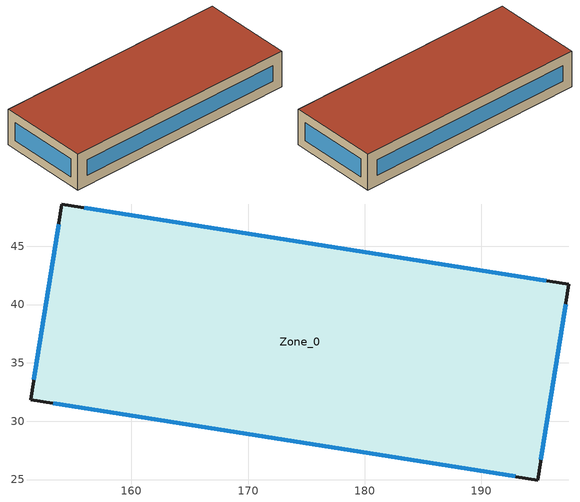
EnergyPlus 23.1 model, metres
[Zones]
Zone_0
 floor ground (Zone_0:f4UnderGroundSlabCF): 154.03,48.62 197.49,41.75 194.84,24.96 151.37,31.83 z0
 wall outside (90.1-2019 Nonresidential CZ 0 Exterior Wall (Mass)): 154.03,48.62 151.37,31.83 194.84,24.96 197.49,41.75 154.03,48.62 z0:7
 window (90.1-2019 Nonresidential CZ 0 Glazing (Operable)): 153.76,46.91 151.65,33.55 / 195.11,26.68 197.22,40.04 z1.74:5.26; 153.31,31.53 192.9,25.27 / 195.55,42.06 155.97,48.32 z1.96:5.04
 roof outside (90.1-2019 Nonresidential CZ 0 Exterior Roof (Mass)): 154.03,48.62 151.37,31.83 194.84,24.96 197.49,41.75 z7
[Site:GroundTemperature:BuildingSurface]
18, 18, 18, 18, 18, 18, 18, 18, 18, 18, 18, 18
[Site:GroundReflectance]
0.2, 0.2, 0.2, 0.2, 0.2, 0.2, 0.2, 0.2, 0.2, 0.2, 0.2, 0.2
[Site:GroundReflectance:SnowModifier]
1, 1
[Site:WeatherStation]
Wind Sensor Height Above Ground {m}=10; Wind Speed Profile Exponent=0.22; Wind Speed Profile Boundary Layer Thickness {m}=370; Air Temperature Sensor Height Above Ground {m}=1.5
[SizingPeriod:WeatherFileConditionType] Use Weather File Daylight Saving Period=No; Use Weather File Rain and Snow Indicators=No
Name | Period Selection | Day Type
Extreme Summer Weather Period for Design | SummerExtreme | SummerDesignDay
Extreme Winter Weather Period for Design | WinterExtreme | WinterDesignDay
[Building]
Building: North Axis {deg}=0; Terrain=Suburbs; Loads Convergence Tolerance Value=0.04; Temperature Convergence Tolerance Value {deltaC}=0.25; Solar Distribution=FullExterior; Maximum Number of Warmup Days=25; Minimum Number of Warmup Days=6
[Construction]
90.1-2019 Nonresidential CZ 0 Exterior Wall (Mass): Stucco_0.025_90.1-2019 Nonresidential CZ 0 Exterior Wall (Mass), Concrete_0.203_90.1-2019 Nonresidential CZ 0 Exterior Wall (Mass), Mineral Wool_0.006340168156952033_90.1-2019 Nonresidential CZ 0 Exterior Wall (Mass), Plaster_0.013_90.1-2019 Nonresidential CZ 0 Exterior Wall (Mass)
90.1-2019 Nonresidential CZ 0 Exterior Roof (Mass): Vaporpermeable Felt_0.003_90.1-2019 Nonresidential CZ 0 Exterior Roof (Mass), XPS Board_0.14713995500631277_90.1-2019 Nonresidential CZ 0 Exterior Roof (Mass), Concrete_0.203_90.1-2019 Nonresidential CZ 0 Exterior Roof (Mass), Acoustic Tile_0.005_90.1-2019 Nonresidential CZ 0 Exterior Roof (Mass)
90.1-2019 Nonresidential CZ 0 Glazing (Operable): 90.1-2019 Nonresidential CZ 0 Glazing (Operable)Window
[Material]
Stucco_0.025_90.1-2019 Nonresidential CZ 0 Exterior Wall (Mass): Roughness=Smooth; @90.1-2019 Nonresidential CZ 0 Exterior Wall (Mass):Stucco-Thickness@ [m]=0.025; @90.1-2019 Nonresidential CZ 0 Exterior Wall (Mass):Stucco-Conductivity@ [W/m-K]=0.72; @90.1-2019 Nonresidential CZ 0 Exterior Wall (Mass):Stucco-Density@ [kg/m3]=1856; @90.1-2019 Nonresidential CZ 0 Exterior Wall (Mass):Stucco-SpecificHeat@ [J/kg-K]=840; @90.1-2019 Nonresidential CZ 0 Exterior Wall (Mass):Stucco-ThermalEmittance@=0.9; @90.1-2019 Nonresidential CZ 0 Exterior Wall (Mass):Stucco-SolarAbsorptance@=0.7; @90.1-2019 Nonresidential CZ 0 Exterior Wall (Mass):Stucco-VisibleAbsorptance@=0.7
Concrete_0.203_90.1-2019 Nonresidential CZ 0 Exterior Wall (Mass): Roughness=Rough; @90.1-2019 Nonresidential CZ 0 Exterior Wall (Mass):Concrete-Thickness@ [m]=0.203; @90.1-2019 Nonresidential CZ 0 Exterior Wall (Mass):Concrete-Conductivity@ [W/m-K]=2; @90.1-2019 Nonresidential CZ 0 Exterior Wall (Mass):Concrete-Density@ [kg/m3]=2400; @90.1-2019 Nonresidential CZ 0 Exterior Wall (Mass):Concrete-SpecificHeat@ [J/kg-K]=950; @90.1-2019 Nonresidential CZ 0 Exterior Wall (Mass):Concrete-ThermalEmittance@=0.9; @90.1-2019 Nonresidential CZ 0 Exterior Wall (Mass):Concrete-SolarAbsorptance@=0.7; @90.1-2019 Nonresidential CZ 0 Exterior Wall (Mass):Concrete-VisibleAbsorptance@=0.7
Mineral Wool_0.006340168156952033_90.1-2019 Nonresidential CZ 0 Exterior Wall (Mass): Roughness=Rough; @90.1-2019 Nonresidential CZ 0 Exterior Wall (Mass):Mineral Wool-Thickness@ [m]=0.00634017; @90.1-2019 Nonresidential CZ 0 Exterior Wall (Mass):Mineral Wool-Conductivity@ [W/m-K]=0.041; @90.1-2019 Nonresidential CZ 0 Exterior Wall (Mass):Mineral Wool-Density@ [kg/m3]=155; @90.1-2019 Nonresidential CZ 0 Exterior Wall (Mass):Mineral Wool-SpecificHeat@ [J/kg-K]=1130; @90.1-2019 Nonresidential CZ 0 Exterior Wall (Mass):Mineral Wool-ThermalEmittance@=0.9; @90.1-2019 Nonresidential CZ 0 Exterior Wall (Mass):Mineral Wool-SolarAbsorptance@=0.7; @90.1-2019 Nonresidential CZ 0 Exterior Wall (Mass):Mineral Wool-VisibleAbsorptance@=0.7
Plaster_0.013_90.1-2019 Nonresidential CZ 0 Exterior Wall (Mass): Roughness=Rough; @90.1-2019 Nonresidential CZ 0 Exterior Wall (Mass):Plaster-Thickness@ [m]=0.013; @90.1-2019 Nonresidential CZ 0 Exterior Wall (Mass):Plaster-Conductivity@ [W/m-K]=1; @90.1-2019 Nonresidential CZ 0 Exterior Wall (Mass):Plaster-Density@ [kg/m3]=2000; @90.1-2019 Nonresidential CZ 0 Exterior Wall (Mass):Plaster-SpecificHeat@ [J/kg-K]=1130; @90.1-2019 Nonresidential CZ 0 Exterior Wall (Mass):Plaster-ThermalEmittance@=0.9; @90.1-2019 Nonresidential CZ 0 Exterior Wall (Mass):Plaster-SolarAbsorptance@=0.7; @90.1-2019 Nonresidential CZ 0 Exterior Wall (Mass):Plaster-VisibleAbsorptance@=0.7
Vaporpermeable Felt_0.003_90.1-2019 Nonresidential CZ 0 Exterior Roof (Mass): Roughness=Rough; @90.1-2019 Nonresidential CZ 0 Exterior Roof (Mass):Vaporpermeable Felt-Thickness@ [m]=0.003; @90.1-2019 Nonresidential CZ 0 Exterior Roof (Mass):Vaporpermeable Felt-Conductivity@ [W/m-K]=0.909091; @90.1-2019 Nonresidential CZ 0 Exterior Roof (Mass):Vaporpermeable Felt-Density@ [kg/m3]=0.5; @90.1-2019 Nonresidential CZ 0 Exterior Roof (Mass):Vaporpermeable Felt-SpecificHeat@ [J/kg-K]=1800; @90.1-2019 Nonresidential CZ 0 Exterior Roof (Mass):Vaporpermeable Felt-ThermalEmittance@=0.9; @90.1-2019 Nonresidential CZ 0 Exterior Roof (Mass):Vaporpermeable Felt-SolarAbsorptance@=0.7; @90.1-2019 Nonresidential CZ 0 Exterior Roof (Mass):Vaporpermeable Felt-VisibleAbsorptance@=0.7
XPS Board_0.14713995500631277_90.1-2019 Nonresidential CZ 0 Exterior Roof (Mass): Roughness=Rough; @90.1-2019 Nonresidential CZ 0 Exterior Roof (Mass):XPS Board-Thickness@ [m]=0.14714; @90.1-2019 Nonresidential CZ 0 Exterior Roof (Mass):XPS Board-Conductivity@ [W/m-K]=0.034; @90.1-2019 Nonresidential CZ 0 Exterior Roof (Mass):XPS Board-Density@ [kg/m3]=35; @90.1-2019 Nonresidential CZ 0 Exterior Roof (Mass):XPS Board-SpecificHeat@ [J/kg-K]=1400; @90.1-2019 Nonresidential CZ 0 Exterior Roof (Mass):XPS Board-ThermalEmittance@=0.9; @90.1-2019 Nonresidential CZ 0 Exterior Roof (Mass):XPS Board-SolarAbsorptance@=0.7; @90.1-2019 Nonresidential CZ 0 Exterior Roof (Mass):XPS Board-VisibleAbsorptance@=0.7
Concrete_0.203_90.1-2019 Nonresidential CZ 0 Exterior Roof (Mass): Roughness=Rough; @90.1-2019 Nonresidential CZ 0 Exterior Roof (Mass):Concrete-Thickness@ [m]=0.203; @90.1-2019 Nonresidential CZ 0 Exterior Roof (Mass):Concrete-Conductivity@ [W/m-K]=2; @90.1-2019 Nonresidential CZ 0 Exterior Roof (Mass):Concrete-Density@ [kg/m3]=2400; @90.1-2019 Nonresidential CZ 0 Exterior Roof (Mass):Concrete-SpecificHeat@ [J/kg-K]=950; @90.1-2019 Nonresidential CZ 0 Exterior Roof (Mass):Concrete-ThermalEmittance@=0.9; @90.1-2019 Nonresidential CZ 0 Exterior Roof (Mass):Concrete-SolarAbsorptance@=0.7; @90.1-2019 Nonresidential CZ 0 Exterior Roof (Mass):Concrete-VisibleAbsorptance@=0.7
Acoustic Tile_0.005_90.1-2019 Nonresidential CZ 0 Exterior Roof (Mass): Roughness=MediumSmooth; @90.1-2019 Nonresidential CZ 0 Exterior Roof (Mass):Acoustic Tile-Thickness@ [m]=0.005; @90.1-2019 Nonresidential CZ 0 Exterior Roof (Mass):Acoustic Tile-Conductivity@ [W/m-K]=0.06; @90.1-2019 Nonresidential CZ 0 Exterior Roof (Mass):Acoustic Tile-Density@ [kg/m3]=368; @90.1-2019 Nonresidential CZ 0 Exterior Roof (Mass):Acoustic Tile-SpecificHeat@ [J/kg-K]=590; @90.1-2019 Nonresidential CZ 0 Exterior Roof (Mass):Acoustic Tile-ThermalEmittance@=0.9; @90.1-2019 Nonresidential CZ 0 Exterior Roof (Mass):Acoustic Tile-SolarAbsorptance@=0.7; @90.1-2019 Nonresidential CZ 0 Exterior Roof (Mass):Acoustic Tile-VisibleAbsorptance@=0.7
[WindowMaterial:SimpleGlazingSystem]
90.1-2019 Nonresidential CZ 0 Glazing (Operable)Window: @90.1-2019 Nonresidential CZ 0 Glazing (Operable)-UValue@=3.52052; @90.1-2019 Nonresidential CZ 0 Glazing (Operable)-SolarHeatGainCoefficient@=0.2; @90.1-2019 Nonresidential CZ 0 Glazing (Operable)-VisibleTransmittance@=0.22
[Construction:FfactorGroundFloor]
Zone_0:f4UnderGroundSlabCF: 0.73, 748, 122
[EnergyManagementSystem:Sensor] Output:Variable Index Key=Environment
Name | Output:Variable
OutdoorTemp | Site Outdoor Air Drybulb Temperature
OutdoorRelHumid | Site Outdoor Air Relative Humidity
[Zone]
Zone_0: Rotation [deg]=0; Type=1; Multiplier=1; Volume [m3]=5236; Area [m2]=748; Zone Inside Convection Algorithm=TARP; Zone Outside Convection Algorithm=DOE-2
[People]
People Zone_0: Zone or ZoneList=Zone_0; OccupancySchedule=NECB-A-Occupancy; Number of People Calculation Method=People/Area; PeopleDensity [person/m2]=0.125; Fraction Radiant=0.3; Sensible Heat Fraction=AUTOCALCULATE; Activity Level Schedule=Zone_0PeopleActivity; Carbon Dioxide Generation Rate [m3/s-W]=3.82e-08; Enable ASHRAE 55 Comfort Warnings=No; Mean Radiant Temperature Calculation Type=ZoneAveraged; Work Efficiency Schedule=Zone_0WorkEfficiency; Clothing Insulation Calculation Method=DynamicClothingModelASHRAE55; Air Velocity Schedule=AirSpeed 0; Thermal Comfort Model 1 Type=AdaptiveASH55
[ElectricEquipment]
Zone_0 Equipment: Zone or ZoneList=Zone_0; EquipmentAvailibilitySchedule=NECB-A-Electric-Equipment; Design Level Calculation Method=Watts/Area; EquipmentPowerDensity [W/m2]=5.002; Fraction Latent=0; Fraction Radiant=.2; Fraction Lost=0
[Lights]
Zone_0 General lighting: Zone or ZoneList=Zone_0; LightsAvailibilitySchedule=NECB-A-Lighting; Design Level Calculation Method=Watts/Area; LightingPowerDensity [W/m2]=7.8; Return Air Fraction=0; Fraction Radiant=.42; Fraction Visible=.18; Fraction Replaceable=1
[ZoneInfiltration:DesignFlowRate]
Zone_0Infiltration: Zone or ZoneList=Zone_0; Schedule=On; Design Flow Rate Calculation Method=Flow/ExteriorArea; Flow per Exterior Surface Area [m3/s-m2]=0.00056896; @Zone_0-InfiltrationConstantCoefficient@=1; @Zone_0-InfiltrationTemperatureCoefficient@=0; @Zone_0-InfiltrationWindVelocityCoefficient@=0; @Zone_0-InfiltrationWindVelocitySquaredCoefficient@=0
[Zone equipment]
Zone_0: Zone_0 Ideal Loads Air
[ZoneHVAC:IdealLoadsAirSystem]
Zone_0 Ideal Loads Air: Maximum Heating Supply Air Temperature {C}=35; Minimum Cooling Supply Air Temperature {C}=12; Maximum Heating Supply Air Humidity Ratio {kgWater/kgDryAir}=0.01; Minimum Cooling Supply Air Humidity Ratio {kgWater/kgDryAir}=0.008; Heating Limit=LimitFlowRateAndCapacity; MaximumHeatingAirFlowRate [m3/s]=Autosize; MaximumSensibleHeatingCapacity [W]=Autosize; Cooling Limit=LimitFlowRateAndCapacity; MaximumCoolingAirFlowRate [m3/s]=Autosize; MaximumTotalCoolingCapacity [W]=Autosize; HeatingAvailabilitySchedule=Off; CoolingAvailabilitySchedule=AllOn; Dehumidification Control Type=Humidistat; Humidification Control Type=Humidistat; Design Specification Outdoor Air Object=Zone_0MinFreshAir; Demand Controlled Ventilation Type=OccupancySchedule; Outdoor Air Economizer Type=NoEconomizer; Heat Recovery Type=None; SensibleHeatRecoveryEffectiveness=0.7; LatentHeatRecoveryEffectiveness=0.65
[Sizing:Zone]
Zone_0: Zone Cooling Design Supply Air Temperature Input Method=SupplyAirTemperature; Zone Cooling Design Supply Air Temperature {C}=12; Zone Heating Design Supply Air Temperature Input Method=SupplyAirTemperature; Zone Heating Design Supply Air Temperature {C}=35; Zone Cooling Design Supply Air Humidity Ratio {kgWater/kgDryAir}=0.009; Zone Heating Design Supply Air Humidity Ratio {kgWater/kgDryAir}=0.004; Design Specification Outdoor Air Object=Zone_0MinFreshAir; Zone Heating Sizing Factor=1.15; Zone Cooling Sizing Factor=1.15; Cooling Design Air Flow Method=DesignDay; Heating Design Air Flow Method=DesignDay
[ZoneControl:Thermostat]
Zone_0 Thermostat: Zone or ZoneList=Zone_0; Control Type Schedule=Zone_0_ZoneControlTypeSched; Control 1=Dual Setpoint - Zone Zone_0
[ThermostatSetpoint:DualSetpoint]
Dual Setpoint - Zone Zone_0: Heating Setpoint Temperature Schedule=Zone_0Heating_SP_Sch; Cooling Setpoint Temperature Schedule=Zone_0Cooling_SP_Sch
[DesignSpecification:OutdoorAir]
Zone_0MinFreshAir: Outdoor Air Method=Sum; @Zone_0-MinFreshAirPerson@ [m3/s-person]=0.01; @Zone_0-MinFreshAirArea@ [m3/s-m2]=0.001; MechVentSchedule=AllOn
[Schedule:Constant]
On; AllOn: 1
Off; AirSpeed 0: 0
Zone_0PeopleActivity: Any Number, 125.28
Zone_0WorkEfficiency: Any Number, 0
Zone_0Heating_SP_Sch: 24
Zone_0Cooling_SP_Sch: 26
Zone_0_ZoneControlTypeSched: 4
[Schedule:Day:Hourly]
98de71ae-98b6-41fe-a1b3-b9b9342848b0: Fraction, 0, 0, 0, 0, 0, 0, 0, 0, 0, 0, 0, 0, 0, 0, 0, 0, 0, 0, 0, 0, 0, 0, 0, 0
0640e9a3-2647-4210-926b-2e60614e7baf: Fraction, 0, 0, 0, 0, 0, 0, 0, 0.1, 0.7, 0.9, 0.9, 0.9, 0.5, 0.5, 0.9, 0.9, 0.9, 0.7, 0.3, 0.1, 0.1, 0.1, 0.1, 0
004988bd-1fdc-42e3-a10f-6123a62f3b35: Fraction, 0.05, 0.05, 0.05, 0.05, 0.05, 0.05, 0.05, 0.05, 0.05, 0.05, 0.05, 0.05, 0.05, 0.05, 0.05, 0.05, 0.05, 0.05, 0.05, 0.05, 0.05, 0.05, 0.05, 0.05
34158a8a-b92c-444f-83a0-d5dc2d4977ae: Fraction, 0.05, 0.05, 0.05, 0.05, 0.05, 0.05, 0.05, 0.3, 0.8, 0.9, 0.9, 0.9, 0.9, 0.9, 0.9, 0.9, 0.9, 0.8, 0.5, 0.3, 0.3, 0.1, 0.1, 0.05
f054a14b-d626-4e4f-a413-cd4db60326a4: Fraction, 0.2, 0.2, 0.2, 0.2, 0.2, 0.2, 0.2, 0.2, 0.2, 0.2, 0.2, 0.2, 0.2, 0.2, 0.2, 0.2, 0.2, 0.2, 0.2, 0.2, 0.2, 0.2, 0.2, 0.2
07a23ad4-dd92-456d-9ef4-25bf54302d3f: Fraction, 0.2, 0.2, 0.2, 0.2, 0.2, 0.2, 0.2, 0.3, 0.8, 0.9, 0.9, 0.9, 0.9, 0.9, 0.9, 0.9, 0.9, 0.9, 0.5, 0.3, 0.3, 0.2, 0.2, 0.2
[Schedule:Year]
NECB-A-Occupancy: Fraction, NECB-A-Occupancy_0, 1, 1, 1, 7, NECB-A-Occupancy_1, 1, 8, 1, 14, NECB-A-Occupancy_2, 1, 15, 1, 21, NECB-A-Occupancy_3, 1, 22, 1, 28, NECB-A-Occupancy_4, 1, 29, 2, 4, NECB-A-Occupancy_5, 2, 5, 2, 11, NECB-A-Occupancy_6, 2, 12, 2, 18, NECB-A-Occupancy_7, 2, 19, 2, 25, NECB-A-Occupancy_8, 2, 26, 3, 4, NECB-A-Occupancy_9, 3, 5, 3, 11, NECB-A-Occupancy_10, 3, 12, 3, 18, NECB-A-Occupancy_11, 3, 19, 3, 25, NECB-A-Occupancy_12, 3, 26, 4, 1, NECB-A-Occupancy_13, 4, 2, 4, 8, NECB-A-Occupancy_14, 4, 9, 4, 15, NECB-A-Occupancy_15, 4, 16, 4, 22, NECB-A-Occupancy_16, 4, 23, 4, 29, NECB-A-Occupancy_17, 4, 30, 5, 6, NECB-A-Occupancy_18, 5, 7, 5, 13, NECB-A-Occupancy_19, 5, 14, 5, 20, NECB-A-Occupancy_20, 5, 21, 5, 27, NECB-A-Occupancy_21, 5, 28, 6, 3, NECB-A-Occupancy_22, 6, 4, 6, 10, NECB-A-Occupancy_23, 6, 11, 6, 17, NECB-A-Occupancy_24, 6, 18, 6, 24, NECB-A-Occupancy_25, 6, 25, 7, 1, NECB-A-Occupancy_26, 7, 2, 7, 8, NECB-A-Occupancy_27, 7, 9, 7, 15, NECB-A-Occupancy_28, 7, 16, 7, 22, NECB-A-Occupancy_29, 7, 23, 7, 29, NECB-A-Occupancy_30, 7, 30, 8, 5, NECB-A-Occupancy_31, 8, 6, 8, 12, NECB-A-Occupancy_32, 8, 13, 8, 19, NECB-A-Occupancy_33, 8, 20, 8, 26, NECB-A-Occupancy_34, 8, 27, 9, 2, NECB-A-Occupancy_35, 9, 3, 9, 9, NECB-A-Occupancy_36, 9, 10, 9, 16, NECB-A-Occupancy_37, 9, 17, 9, 23, NECB-A-Occupancy_38, 9, 24, 9, 30, NECB-A-Occupancy_39, 10, 1, 10, 7, NECB-A-Occupancy_40, 10, 8, 10, 14, NECB-A-Occupancy_41, 10, 15, 10, 21, NECB-A-Occupancy_42, 10, 22, 10, 28, NECB-A-Occupancy_43, 10, 29, 11, 4, NECB-A-Occupancy_44, 11, 5, 11, 11, NECB-A-Occupancy_45, 11, 12, 11, 18, NECB-A-Occupancy_46, 11, 19, 11, 25, NECB-A-Occupancy_47, 11, 26, 12, 2, NECB-A-Occupancy_48, 12, 3, 12, 9, NECB-A-Occupancy_49, 12, 10, 12, 16, NECB-A-Occupancy_50, 12, 17, 12, 23, NECB-A-Occupancy_51, 12, 24, 12, 30, NECB-A-Occupancy_52, 12, 31, 12, 31
NECB-A-Lighting: Fraction, NECB-A-Lighting_0, 1, 1, 1, 7, NECB-A-Lighting_1, 1, 8, 1, 14, NECB-A-Lighting_2, 1, 15, 1, 21, NECB-A-Lighting_3, 1, 22, 1, 28, NECB-A-Lighting_4, 1, 29, 2, 4, NECB-A-Lighting_5, 2, 5, 2, 11, NECB-A-Lighting_6, 2, 12, 2, 18, NECB-A-Lighting_7, 2, 19, 2, 25, NECB-A-Lighting_8, 2, 26, 3, 4, NECB-A-Lighting_9, 3, 5, 3, 11, NECB-A-Lighting_10, 3, 12, 3, 18, NECB-A-Lighting_11, 3, 19, 3, 25, NECB-A-Lighting_12, 3, 26, 4, 1, NECB-A-Lighting_13, 4, 2, 4, 8, NECB-A-Lighting_14, 4, 9, 4, 15, NECB-A-Lighting_15, 4, 16, 4, 22, NECB-A-Lighting_16, 4, 23, 4, 29, NECB-A-Lighting_17, 4, 30, 5, 6, NECB-A-Lighting_18, 5, 7, 5, 13, NECB-A-Lighting_19, 5, 14, 5, 20, NECB-A-Lighting_20, 5, 21, 5, 27, NECB-A-Lighting_21, 5, 28, 6, 3, NECB-A-Lighting_22, 6, 4, 6, 10, NECB-A-Lighting_23, 6, 11, 6, 17, NECB-A-Lighting_24, 6, 18, 6, 24, NECB-A-Lighting_25, 6, 25, 7, 1, NECB-A-Lighting_26, 7, 2, 7, 8, NECB-A-Lighting_27, 7, 9, 7, 15, NECB-A-Lighting_28, 7, 16, 7, 22, NECB-A-Lighting_29, 7, 23, 7, 29, NECB-A-Lighting_30, 7, 30, 8, 5, NECB-A-Lighting_31, 8, 6, 8, 12, NECB-A-Lighting_32, 8, 13, 8, 19, NECB-A-Lighting_33, 8, 20, 8, 26, NECB-A-Lighting_34, 8, 27, 9, 2, NECB-A-Lighting_35, 9, 3, 9, 9, NECB-A-Lighting_36, 9, 10, 9, 16, NECB-A-Lighting_37, 9, 17, 9, 23, NECB-A-Lighting_38, 9, 24, 9, 30, NECB-A-Lighting_39, 10, 1, 10, 7, NECB-A-Lighting_40, 10, 8, 10, 14, NECB-A-Lighting_41, 10, 15, 10, 21, NECB-A-Lighting_42, 10, 22, 10, 28, NECB-A-Lighting_43, 10, 29, 11, 4, NECB-A-Lighting_44, 11, 5, 11, 11, NECB-A-Lighting_45, 11, 12, 11, 18, NECB-A-Lighting_46, 11, 19, 11, 25, NECB-A-Lighting_47, 11, 26, 12, 2, NECB-A-Lighting_48, 12, 3, 12, 9, NECB-A-Lighting_49, 12, 10, 12, 16, NECB-A-Lighting_50, 12, 17, 12, 23, NECB-A-Lighting_51, 12, 24, 12, 30, NECB-A-Lighting_52, 12, 31, 12, 31
NECB-A-Electric-Equipment: Fraction, NECB-A-Electric-Equipment_0, 1, 1, 1, 7, NECB-A-Electric-Equipment_1, 1, 8, 1, 14, NECB-A-Electric-Equipment_2, 1, 15, 1, 21, NECB-A-Electric-Equipment_3, 1, 22, 1, 28, NECB-A-Electric-Equipment_4, 1, 29, 2, 4, NECB-A-Electric-Equipment_5, 2, 5, 2, 11, NECB-A-Electric-Equipment_6, 2, 12, 2, 18, NECB-A-Electric-Equipment_7, 2, 19, 2, 25, NECB-A-Electric-Equipment_8, 2, 26, 3, 4, NECB-A-Electric-Equipment_9, 3, 5, 3, 11, NECB-A-Electric-Equipment_10, 3, 12, 3, 18, NECB-A-Electric-Equipment_11, 3, 19, 3, 25, NECB-A-Electric-Equipment_12, 3, 26, 4, 1, NECB-A-Electric-Equipment_13, 4, 2, 4, 8, NECB-A-Electric-Equipment_14, 4, 9, 4, 15, NECB-A-Electric-Equipment_15, 4, 16, 4, 22, NECB-A-Electric-Equipment_16, 4, 23, 4, 29, NECB-A-Electric-Equipment_17, 4, 30, 5, 6, NECB-A-Electric-Equipment_18, 5, 7, 5, 13, NECB-A-Electric-Equipment_19, 5, 14, 5, 20, NECB-A-Electric-Equipment_20, 5, 21, 5, 27, NECB-A-Electric-Equipment_21, 5, 28, 6, 3, NECB-A-Electric-Equipment_22, 6, 4, 6, 10, NECB-A-Electric-Equipment_23, 6, 11, 6, 17, NECB-A-Electric-Equipment_24, 6, 18, 6, 24, NECB-A-Electric-Equipment_25, 6, 25, 7, 1, NECB-A-Electric-Equipment_26, 7, 2, 7, 8, NECB-A-Electric-Equipment_27, 7, 9, 7, 15, NECB-A-Electric-Equipment_28, 7, 16, 7, 22, NECB-A-Electric-Equipment_29, 7, 23, 7, 29, NECB-A-Electric-Equipment_30, 7, 30, 8, 5, NECB-A-Electric-Equipment_31, 8, 6, 8, 12, NECB-A-Electric-Equipment_32, 8, 13, 8, 19, NECB-A-Electric-Equipment_33, 8, 20, 8, 26, NECB-A-Electric-Equipment_34, 8, 27, 9, 2, NECB-A-Electric-Equipment_35, 9, 3, 9, 9, NECB-A-Electric-Equipment_36, 9, 10, 9, 16, NECB-A-Electric-Equipment_37, 9, 17, 9, 23, NECB-A-Electric-Equipment_38, 9, 24, 9, 30, NECB-A-Electric-Equipment_39, 10, 1, 10, 7, NECB-A-Electric-Equipment_40, 10, 8, 10, 14, NECB-A-Electric-Equipment_41, 10, 15, 10, 21, NECB-A-Electric-Equipment_42, 10, 22, 10, 28, NECB-A-Electric-Equipment_43, 10, 29, 11, 4, NECB-A-Electric-Equipment_44, 11, 5, 11, 11, NECB-A-Electric-Equipment_45, 11, 12, 11, 18, NECB-A-Electric-Equipment_46, 11, 19, 11, 25, NECB-A-Electric-Equipment_47, 11, 26, 12, 2, NECB-A-Electric-Equipment_48, 12, 3, 12, 9, NECB-A-Electric-Equipment_49, 12, 10, 12, 16, NECB-A-Electric-Equipment_50, 12, 17, 12, 23, NECB-A-Electric-Equipment_51, 12, 24, 12, 30, NECB-A-Electric-Equipment_52, 12, 31, 12, 31
[Schedule:Week:Daily]
NECB-A-Occupancy_0; NECB-A-Occupancy_1; NECB-A-Occupancy_2; NECB-A-Occupancy_3; NECB-A-Occupancy_4; NECB-A-Occupancy_5; NECB-A-Occupancy_6; NECB-A-Occupancy_7; NECB-A-Occupancy_8; NECB-A-Occupancy_9; NECB-A-Occupancy_10; NECB-A-Occupancy_11; NECB-A-Occupancy_12; NECB-A-Occupancy_13; NECB-A-Occupancy_14; NECB-A-Occupancy_15; NECB-A-Occupancy_16; NECB-A-Occupancy_17; NECB-A-Occupancy_18; NECB-A-Occupancy_19; NECB-A-Occupancy_20; NECB-A-Occupancy_21; NECB-A-Occupancy_22; NECB-A-Occupancy_23; NECB-A-Occupancy_24; NECB-A-Occupancy_25; NECB-A-Occupancy_26; NECB-A-Occupancy_27; NECB-A-Occupancy_28; NECB-A-Occupancy_29; NECB-A-Occupancy_30; NECB-A-Occupancy_31; NECB-A-Occupancy_32; NECB-A-Occupancy_33; NECB-A-Occupancy_34; NECB-A-Occupancy_35; NECB-A-Occupancy_36; NECB-A-Occupancy_37; NECB-A-Occupancy_38; NECB-A-Occupancy_39; NECB-A-Occupancy_40; NECB-A-Occupancy_41; NECB-A-Occupancy_42; NECB-A-Occupancy_43; NECB-A-Occupancy_44; NECB-A-Occupancy_45; NECB-A-Occupancy_46; NECB-A-Occupancy_47; NECB-A-Occupancy_48; NECB-A-Occupancy_49; NECB-A-Occupancy_50; NECB-A-Occupancy_51: 98de71ae-98b6-41fe-a1b3-b9b9342848b0, 0640e9a3-2647-4210-926b-2e60614e7baf, 0640e9a3-2647-4210-926b-2e60614e7baf, 0640e9a3-2647-4210-926b-2e60614e7baf, 0640e9a3-2647-4210-926b-2e60614e7baf, 0640e9a3-2647-4210-926b-2e60614e7baf, 98de71ae-98b6-41fe-a1b3-b9b9342848b0, 98de71ae-98b6-41fe-a1b3-b9b9342848b0, 98de71ae-98b6-41fe-a1b3-b9b9342848b0, 98de71ae-98b6-41fe-a1b3-b9b9342848b0, 98de71ae-98b6-41fe-a1b3-b9b9342848b0, 98de71ae-98b6-41fe-a1b3-b9b9342848b0
NECB-A-Occupancy_52: 98de71ae-98b6-41fe-a1b3-b9b9342848b0, 98de71ae-98b6-41fe-a1b3-b9b9342848b0, 98de71ae-98b6-41fe-a1b3-b9b9342848b0, 98de71ae-98b6-41fe-a1b3-b9b9342848b0, 98de71ae-98b6-41fe-a1b3-b9b9342848b0, 98de71ae-98b6-41fe-a1b3-b9b9342848b0, 98de71ae-98b6-41fe-a1b3-b9b9342848b0, 98de71ae-98b6-41fe-a1b3-b9b9342848b0, 98de71ae-98b6-41fe-a1b3-b9b9342848b0, 98de71ae-98b6-41fe-a1b3-b9b9342848b0, 98de71ae-98b6-41fe-a1b3-b9b9342848b0, 98de71ae-98b6-41fe-a1b3-b9b9342848b0
NECB-A-Lighting_0; NECB-A-Lighting_1; NECB-A-Lighting_2; NECB-A-Lighting_3; NECB-A-Lighting_4; NECB-A-Lighting_5; NECB-A-Lighting_6; NECB-A-Lighting_7; NECB-A-Lighting_8; NECB-A-Lighting_9; NECB-A-Lighting_10; NECB-A-Lighting_11; NECB-A-Lighting_12; NECB-A-Lighting_13; NECB-A-Lighting_14; NECB-A-Lighting_15; NECB-A-Lighting_16; NECB-A-Lighting_17; NECB-A-Lighting_18; NECB-A-Lighting_19; NECB-A-Lighting_20; NECB-A-Lighting_21; NECB-A-Lighting_22; NECB-A-Lighting_23; NECB-A-Lighting_24; NECB-A-Lighting_25; NECB-A-Lighting_26; NECB-A-Lighting_27; NECB-A-Lighting_28; NECB-A-Lighting_29; NECB-A-Lighting_30; NECB-A-Lighting_31; NECB-A-Lighting_32; NECB-A-Lighting_33; NECB-A-Lighting_34; NECB-A-Lighting_35; NECB-A-Lighting_36; NECB-A-Lighting_37; NECB-A-Lighting_38; NECB-A-Lighting_39; NECB-A-Lighting_40; NECB-A-Lighting_41; NECB-A-Lighting_42; NECB-A-Lighting_43; NECB-A-Lighting_44; NECB-A-Lighting_45; NECB-A-Lighting_46; NECB-A-Lighting_47; NECB-A-Lighting_48; NECB-A-Lighting_49; NECB-A-Lighting_50; NECB-A-Lighting_51: 004988bd-1fdc-42e3-a10f-6123a62f3b35, 34158a8a-b92c-444f-83a0-d5dc2d4977ae, 34158a8a-b92c-444f-83a0-d5dc2d4977ae, 34158a8a-b92c-444f-83a0-d5dc2d4977ae, 34158a8a-b92c-444f-83a0-d5dc2d4977ae, 34158a8a-b92c-444f-83a0-d5dc2d4977ae, 004988bd-1fdc-42e3-a10f-6123a62f3b35, 004988bd-1fdc-42e3-a10f-6123a62f3b35, 004988bd-1fdc-42e3-a10f-6123a62f3b35, 004988bd-1fdc-42e3-a10f-6123a62f3b35, 004988bd-1fdc-42e3-a10f-6123a62f3b35, 004988bd-1fdc-42e3-a10f-6123a62f3b35
NECB-A-Lighting_52: 004988bd-1fdc-42e3-a10f-6123a62f3b35, 004988bd-1fdc-42e3-a10f-6123a62f3b35, 004988bd-1fdc-42e3-a10f-6123a62f3b35, 004988bd-1fdc-42e3-a10f-6123a62f3b35, 004988bd-1fdc-42e3-a10f-6123a62f3b35, 004988bd-1fdc-42e3-a10f-6123a62f3b35, 004988bd-1fdc-42e3-a10f-6123a62f3b35, 004988bd-1fdc-42e3-a10f-6123a62f3b35, 004988bd-1fdc-42e3-a10f-6123a62f3b35, 004988bd-1fdc-42e3-a10f-6123a62f3b35, 004988bd-1fdc-42e3-a10f-6123a62f3b35, 004988bd-1fdc-42e3-a10f-6123a62f3b35
NECB-A-Electric-Equipment_0; NECB-A-Electric-Equipment_1; NECB-A-Electric-Equipment_2; NECB-A-Electric-Equipment_3; NECB-A-Electric-Equipment_4; NECB-A-Electric-Equipment_5; NECB-A-Electric-Equipment_6; NECB-A-Electric-Equipment_7; NECB-A-Electric-Equipment_8; NECB-A-Electric-Equipment_9; NECB-A-Electric-Equipment_10; NECB-A-Electric-Equipment_11; NECB-A-Electric-Equipment_12; NECB-A-Electric-Equipment_13; NECB-A-Electric-Equipment_14; NECB-A-Electric-Equipment_15; NECB-A-Electric-Equipment_16; NECB-A-Electric-Equipment_17; NECB-A-Electric-Equipment_18; NECB-A-Electric-Equipment_19; NECB-A-Electric-Equipment_20; NECB-A-Electric-Equipment_21; NECB-A-Electric-Equipment_22; NECB-A-Electric-Equipment_23; NECB-A-Electric-Equipment_24; NECB-A-Electric-Equipment_25; NECB-A-Electric-Equipment_26; NECB-A-Electric-Equipment_27; NECB-A-Electric-Equipment_28; NECB-A-Electric-Equipment_29; NECB-A-Electric-Equipment_30; NECB-A-Electric-Equipment_31; NECB-A-Electric-Equipment_32; NECB-A-Electric-Equipment_33; NECB-A-Electric-Equipment_34; NECB-A-Electric-Equipment_35; NECB-A-Electric-Equipment_36; NECB-A-Electric-Equipment_37; NECB-A-Electric-Equipment_38; NECB-A-Electric-Equipment_39; NECB-A-Electric-Equipment_40; NECB-A-Electric-Equipment_41; NECB-A-Electric-Equipment_42; NECB-A-Electric-Equipment_43; NECB-A-Electric-Equipment_44; NECB-A-Electric-Equipment_45; NECB-A-Electric-Equipment_46; NECB-A-Electric-Equipment_47; NECB-A-Electric-Equipment_48; NECB-A-Electric-Equipment_49; NECB-A-Electric-Equipment_50; NECB-A-Electric-Equipment_51: f054a14b-d626-4e4f-a413-cd4db60326a4, 07a23ad4-dd92-456d-9ef4-25bf54302d3f, 07a23ad4-dd92-456d-9ef4-25bf54302d3f, 07a23ad4-dd92-456d-9ef4-25bf54302d3f, 07a23ad4-dd92-456d-9ef4-25bf54302d3f, 07a23ad4-dd92-456d-9ef4-25bf54302d3f, f054a14b-d626-4e4f-a413-cd4db60326a4, f054a14b-d626-4e4f-a413-cd4db60326a4, f054a14b-d626-4e4f-a413-cd4db60326a4, f054a14b-d626-4e4f-a413-cd4db60326a4, f054a14b-d626-4e4f-a413-cd4db60326a4, f054a14b-d626-4e4f-a413-cd4db60326a4
NECB-A-Electric-Equipment_52: f054a14b-d626-4e4f-a413-cd4db60326a4, f054a14b-d626-4e4f-a413-cd4db60326a4, f054a14b-d626-4e4f-a413-cd4db60326a4, f054a14b-d626-4e4f-a413-cd4db60326a4, f054a14b-d626-4e4f-a413-cd4db60326a4, f054a14b-d626-4e4f-a413-cd4db60326a4, f054a14b-d626-4e4f-a413-cd4db60326a4, f054a14b-d626-4e4f-a413-cd4db60326a4, f054a14b-d626-4e4f-a413-cd4db60326a4, f054a14b-d626-4e4f-a413-cd4db60326a4, f054a14b-d626-4e4f-a413-cd4db60326a4, f054a14b-d626-4e4f-a413-cd4db60326a4
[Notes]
----  This file was generated with Climate Studio 2.0.9112.15096
-------------------------ERL SENSORS--------------------------
Output:SQLite, Simple;
